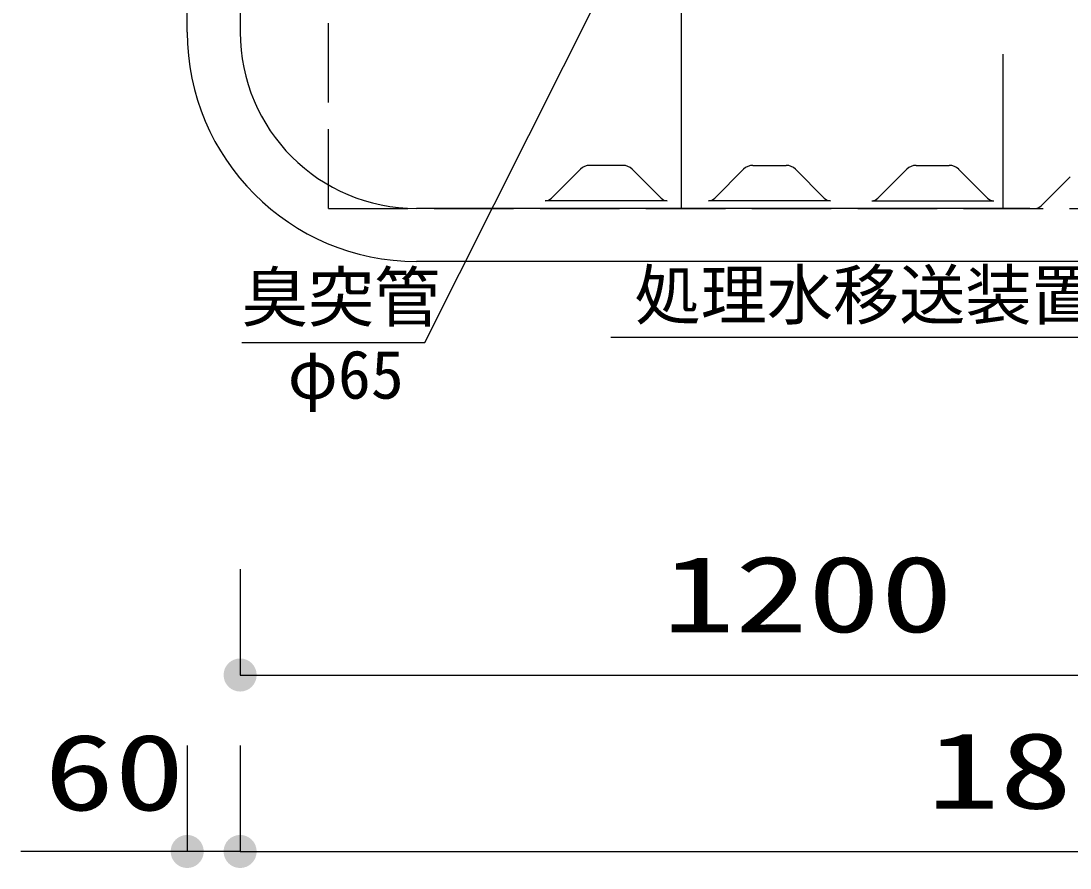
# Model space of a CAD drawing. Units: millimetres, scale not verified. Extents: x -9377 to 7942, y -6674 to 5404.
# Drawn here: x -6021 to -4832, y -549 to 411 of the extents above; entities that cross this region are included whole.
import ezdxf
from ezdxf.enums import TextEntityAlignment as Align

# ---------------------------------------------------------------- set-up
doc = ezdxf.new("R2010")
doc.units = ezdxf.units.MM
doc.header["$LTSCALE"] = 30
doc.linetypes.add('DASHED3', pattern=[4, 3, -1])
for name, color, linetype, lineweight in [('0-0_KUTAI', 4, 'Continuous', 25), ('0-1_KIKI', 3, 'Continuous', 25), ('0-2_SEISAKU', 2, 'Continuous', 25), ('0-6_SUNPO', 7, 'Continuous', 25)]:
    doc.layers.add(name, color=color, linetype=linetype, lineweight=lineweight)
doc.styles.add('MS Gothic', font='')
doc.styles.add('ＭＳ ゴシック', font='')
doc.styles.get('MS Gothic').set_extended_font_data('MS Gothic')
doc.styles.get('ＭＳ ゴシック').set_extended_font_data('MS Gothic')

msp = doc.modelspace()

# ---------------------------------------------------------------- linework, layer by layer
at = {"layer": '0-0_KUTAI'}
msp.add_line((-5771.08, 46.5), (-5563.51, 46.5), dxfattribs=at)
at = {"layer": '0-1_KIKI'}
for p, q in [((-5832.89, 398.57), (-5832.89, 1198.57)), ((-5272.89, 873.57), (-5272.89, 198.57)), ((-5772.89, 521.07), (-5772.89, 398.57)), ((-4907.89, 198.57), (-4907.89, 373.57)), ((-5387.29, 243.05), (-5419.96, 210.26)), ((-5339.12, 247.47), (-5376.66, 247.47)), ((-5328.5, 243.05), (-5295.82, 210.26)), ((-5202.29, 243.05), (-5234.96, 210.26)), ((-5191.66, 247.47), (-5154.12, 247.47)), ((-5143.5, 243.05), (-5110.82, 210.26)), ((-5017.29, 243.05), (-5049.96, 210.26)), ((-5006.66, 247.47), (-4969.12, 247.47)), ((-4958.5, 243.05), (-4925.82, 210.26)), ((-4832.29, 234.31), (-4864.96, 201.51)), ((-5288.74, 207.32), (-5427.05, 207.32)), ((-5103.74, 207.32), (-5242.05, 207.32)), ((-5057.05, 207.32), (-4918.74, 207.32)), ((-4877.89, 198.57), (-5572.89, 198.57)), ((-4877.89, 198.57), (-4872.05, 198.57)), ((-4172.89, 138.57), (-5572.89, 138.57))]:
    msp.add_line(p, q, dxfattribs=at)
at = {"layer": '0-1_KIKI', "color": 4}
for p, q in [((-5563.51, 46.5), (-5337.89, 496.17)), ((-4792.18, 52.36), (-5352.62, 52.36))]:
    msp.add_line(p, q, dxfattribs=at)
at = {"layer": '0-1_KIKI'}
for centre, radius, start, end in [((-5572.89, 398.57), 260, 180, 270), ((-5572.89, 398.57), 200, 180, 270), ((-5376.66, 232.47), 15, 90, 135.10922), ((-5339.12, 232.47), 15, 44.89078, 90), ((-5191.66, 232.47), 15, 90, 135.10922), ((-5154.12, 232.47), 15, 44.89078, 90), ((-5006.66, 232.47), 15, 90, 135.10922), ((-4969.12, 232.47), 15, 44.89078, 90), ((-5427.05, 217.32), 10, 270, 315.10922), ((-5288.74, 217.32), 10, 224.89078, 270), ((-5242.05, 217.32), 10, 270, 315.10922), ((-5103.74, 217.32), 10, 224.89078, 270), ((-5057.05, 217.32), 10, 270, 315.10922), ((-4918.74, 217.32), 10, 224.89078, 270), ((-4872.05, 208.57), 10, 270, 315.10923)]:
    msp.add_arc(centre, radius, start, end, dxfattribs=at)
at = {"layer": '0-2_SEISAKU', "linetype": 'DASHED3'}
msp.add_line((-5672.89, 198.57), (-5672.89, 1398.57), dxfattribs=at)
msp.add_lwpolyline([(-5672.89, 198.57), (-4072.89, 198.57), (-4072.89, 1398.57)], dxfattribs=at)
at = {"layer": '0-6_SUNPO', "color": 4}
for p, q in [((-5772.89, -210.14), (-5772.89, -330.14)), ((-5772.89, -330.14), (-4572.89, -330.14)), ((-5832.89, -410.14), (-5832.89, -530.14)), ((-5772.89, -410.14), (-5772.89, -530.14)), ((-5772.89, -410.14), (-5772.89, -530.14)), ((-5832.89, -530.14), (-6021.28, -530.14)), ((-5772.89, -530.14), (-5832.89, -530.14)), ((-5772.89, -530.14), (-3972.89, -530.14))]:
    msp.add_line(p, q, dxfattribs=at)
at = {"layer": '0-6_SUNPO'}
for points in [[(-5788.48, -319.73), (-5772.89, -330.14), (-5790.22, -322.97)], [(-5786.15, -316.88), (-5772.89, -330.14), (-5788.48, -319.73)], [(-5783.31, -314.55), (-5772.89, -330.14), (-5786.15, -316.88)], [(-5780.07, -312.82), (-5772.89, -330.14), (-5783.31, -314.55)], [(-5776.55, -311.75), (-5772.89, -330.14), (-5780.07, -312.82)], [(-5772.89, -311.39), (-5772.89, -330.14), (-5776.55, -311.75)], [(-5769.24, -311.75), (-5772.89, -330.14), (-5772.89, -311.39)], [(-5765.72, -312.82), (-5772.89, -330.14), (-5769.24, -311.75)], [(-5762.48, -314.55), (-5772.89, -330.14), (-5765.72, -312.82)], [(-5759.64, -316.88), (-5772.89, -330.14), (-5762.48, -314.55)], [(-5757.3, -319.73), (-5772.89, -330.14), (-5759.64, -316.88)], [(-5755.57, -322.97), (-5772.89, -330.14), (-5757.3, -319.73)], [(-5791.28, -326.48), (-5772.89, -330.14), (-5791.64, -330.14)], [(-5791.64, -330.14), (-5772.89, -330.14), (-5791.28, -333.8)], [(-5790.22, -322.97), (-5772.89, -330.14), (-5791.28, -326.48)], [(-5791.28, -333.8), (-5772.89, -330.14), (-5790.22, -337.32)], [(-5790.22, -337.32), (-5772.89, -330.14), (-5788.48, -340.56)], [(-5788.48, -340.56), (-5772.89, -330.14), (-5786.15, -343.4)], [(-5786.15, -343.4), (-5772.89, -330.14), (-5783.31, -345.73)], [(-5783.31, -345.73), (-5772.89, -330.14), (-5780.07, -347.46)], [(-5780.07, -347.46), (-5772.89, -330.14), (-5776.55, -348.53)], [(-5776.55, -348.53), (-5772.89, -330.14), (-5772.89, -348.89)], [(-5754.5, -326.48), (-5772.89, -330.14), (-5755.57, -322.97)], [(-5754.14, -330.14), (-5772.89, -330.14), (-5754.5, -326.48)], [(-5772.89, -348.89), (-5772.89, -330.14), (-5769.24, -348.53)], [(-5769.24, -348.53), (-5772.89, -330.14), (-5765.72, -347.46)], [(-5765.72, -347.46), (-5772.89, -330.14), (-5762.48, -345.73)], [(-5762.48, -345.73), (-5772.89, -330.14), (-5759.64, -343.4)], [(-5759.64, -343.4), (-5772.89, -330.14), (-5757.3, -340.56)], [(-5757.3, -340.56), (-5772.89, -330.14), (-5755.57, -337.32)], [(-5755.57, -337.32), (-5772.89, -330.14), (-5754.5, -333.8)], [(-5754.5, -333.8), (-5772.89, -330.14), (-5754.14, -330.14)], [(-5850.22, -522.97), (-5832.89, -530.14), (-5851.28, -526.48)], [(-5848.48, -519.73), (-5832.89, -530.14), (-5850.22, -522.97)], [(-5846.15, -516.88), (-5832.89, -530.14), (-5848.48, -519.73)], [(-5843.31, -514.55), (-5832.89, -530.14), (-5846.15, -516.88)], [(-5840.07, -512.82), (-5832.89, -530.14), (-5843.31, -514.55)], [(-5836.55, -511.75), (-5832.89, -530.14), (-5840.07, -512.82)], [(-5832.89, -511.39), (-5832.89, -530.14), (-5836.55, -511.75)], [(-5829.24, -511.75), (-5832.89, -530.14), (-5832.89, -511.39)], [(-5825.72, -512.82), (-5832.89, -530.14), (-5829.24, -511.75)], [(-5822.48, -514.55), (-5832.89, -530.14), (-5825.72, -512.82)], [(-5819.64, -516.88), (-5832.89, -530.14), (-5822.48, -514.55)], [(-5817.3, -519.73), (-5832.89, -530.14), (-5819.64, -516.88)], [(-5815.57, -522.97), (-5832.89, -530.14), (-5817.3, -519.73)], [(-5814.5, -526.48), (-5832.89, -530.14), (-5815.57, -522.97)], [(-5790.22, -522.97), (-5772.89, -530.14), (-5791.28, -526.48)], [(-5790.22, -522.97), (-5772.89, -530.14), (-5791.28, -526.48)], [(-5788.48, -519.73), (-5772.89, -530.14), (-5790.22, -522.97)], [(-5788.48, -519.73), (-5772.89, -530.14), (-5790.22, -522.97)], [(-5786.15, -516.88), (-5772.89, -530.14), (-5788.48, -519.73)], [(-5786.15, -516.88), (-5772.89, -530.14), (-5788.48, -519.73)], [(-5783.31, -514.55), (-5772.89, -530.14), (-5786.15, -516.88)], [(-5783.31, -514.55), (-5772.89, -530.14), (-5786.15, -516.88)], [(-5780.07, -512.82), (-5772.89, -530.14), (-5783.31, -514.55)], [(-5780.07, -512.82), (-5772.89, -530.14), (-5783.31, -514.55)], [(-5776.55, -511.75), (-5772.89, -530.14), (-5780.07, -512.82)], [(-5776.55, -511.75), (-5772.89, -530.14), (-5780.07, -512.82)], [(-5772.89, -511.39), (-5772.89, -530.14), (-5776.55, -511.75)], [(-5772.89, -511.39), (-5772.89, -530.14), (-5776.55, -511.75)], [(-5769.24, -511.75), (-5772.89, -530.14), (-5772.89, -511.39)], [(-5769.24, -511.75), (-5772.89, -530.14), (-5772.89, -511.39)], [(-5765.72, -512.82), (-5772.89, -530.14), (-5769.24, -511.75)], [(-5765.72, -512.82), (-5772.89, -530.14), (-5769.24, -511.75)], [(-5762.48, -514.55), (-5772.89, -530.14), (-5765.72, -512.82)], [(-5762.48, -514.55), (-5772.89, -530.14), (-5765.72, -512.82)], [(-5759.64, -516.88), (-5772.89, -530.14), (-5762.48, -514.55)], [(-5759.64, -516.88), (-5772.89, -530.14), (-5762.48, -514.55)], [(-5757.3, -519.73), (-5772.89, -530.14), (-5759.64, -516.88)], [(-5757.3, -519.73), (-5772.89, -530.14), (-5759.64, -516.88)], [(-5755.57, -522.97), (-5772.89, -530.14), (-5757.3, -519.73)], [(-5755.57, -522.97), (-5772.89, -530.14), (-5757.3, -519.73)], [(-5754.5, -526.48), (-5772.89, -530.14), (-5755.57, -522.97)], [(-5754.5, -526.48), (-5772.89, -530.14), (-5755.57, -522.97)], [(-5851.28, -526.48), (-5832.89, -530.14), (-5851.64, -530.14)], [(-5851.64, -530.14), (-5832.89, -530.14), (-5851.28, -533.8)], [(-5851.28, -533.8), (-5832.89, -530.14), (-5850.22, -537.32)], [(-5850.22, -537.32), (-5832.89, -530.14), (-5848.48, -540.56)], [(-5848.48, -540.56), (-5832.89, -530.14), (-5846.15, -543.4)], [(-5846.15, -543.4), (-5832.89, -530.14), (-5843.31, -545.73)], [(-5843.31, -545.73), (-5832.89, -530.14), (-5840.07, -547.46)], [(-5840.07, -547.46), (-5832.89, -530.14), (-5836.55, -548.53)], [(-5836.55, -548.53), (-5832.89, -530.14), (-5832.89, -548.89)], [(-5814.14, -530.14), (-5832.89, -530.14), (-5814.5, -526.48)], [(-5832.89, -548.89), (-5832.89, -530.14), (-5829.24, -548.53)], [(-5829.24, -548.53), (-5832.89, -530.14), (-5825.72, -547.46)], [(-5825.72, -547.46), (-5832.89, -530.14), (-5822.48, -545.73)], [(-5822.48, -545.73), (-5832.89, -530.14), (-5819.64, -543.4)], [(-5819.64, -543.4), (-5832.89, -530.14), (-5817.3, -540.56)], [(-5817.3, -540.56), (-5832.89, -530.14), (-5815.57, -537.32)], [(-5815.57, -537.32), (-5832.89, -530.14), (-5814.5, -533.8)], [(-5814.5, -533.8), (-5832.89, -530.14), (-5814.14, -530.14)], [(-5791.28, -526.48), (-5772.89, -530.14), (-5791.64, -530.14)], [(-5791.28, -526.48), (-5772.89, -530.14), (-5791.64, -530.14)], [(-5791.64, -530.14), (-5772.89, -530.14), (-5791.28, -533.8)], [(-5791.64, -530.14), (-5772.89, -530.14), (-5791.28, -533.8)], [(-5791.28, -533.8), (-5772.89, -530.14), (-5790.22, -537.32)], [(-5791.28, -533.8), (-5772.89, -530.14), (-5790.22, -537.32)], [(-5790.22, -537.32), (-5772.89, -530.14), (-5788.48, -540.56)], [(-5790.22, -537.32), (-5772.89, -530.14), (-5788.48, -540.56)], [(-5788.48, -540.56), (-5772.89, -530.14), (-5786.15, -543.4)], [(-5788.48, -540.56), (-5772.89, -530.14), (-5786.15, -543.4)], [(-5786.15, -543.4), (-5772.89, -530.14), (-5783.31, -545.73)], [(-5786.15, -543.4), (-5772.89, -530.14), (-5783.31, -545.73)], [(-5783.31, -545.73), (-5772.89, -530.14), (-5780.07, -547.46)], [(-5783.31, -545.73), (-5772.89, -530.14), (-5780.07, -547.46)], [(-5780.07, -547.46), (-5772.89, -530.14), (-5776.55, -548.53)], [(-5780.07, -547.46), (-5772.89, -530.14), (-5776.55, -548.53)], [(-5776.55, -548.53), (-5772.89, -530.14), (-5772.89, -548.89)], [(-5776.55, -548.53), (-5772.89, -530.14), (-5772.89, -548.89)], [(-5754.14, -530.14), (-5772.89, -530.14), (-5754.5, -526.48)], [(-5754.14, -530.14), (-5772.89, -530.14), (-5754.5, -526.48)], [(-5772.89, -548.89), (-5772.89, -530.14), (-5769.24, -548.53)], [(-5769.24, -548.53), (-5772.89, -530.14), (-5765.72, -547.46)], [(-5765.72, -547.46), (-5772.89, -530.14), (-5762.48, -545.73)], [(-5762.48, -545.73), (-5772.89, -530.14), (-5759.64, -543.4)], [(-5759.64, -543.4), (-5772.89, -530.14), (-5757.3, -540.56)], [(-5757.3, -540.56), (-5772.89, -530.14), (-5755.57, -537.32)], [(-5755.57, -537.32), (-5772.89, -530.14), (-5754.5, -533.8)], [(-5754.5, -533.8), (-5772.89, -530.14), (-5754.14, -530.14)], [(-5772.89, -548.89), (-5772.89, -530.14), (-5769.24, -548.53)], [(-5769.24, -548.53), (-5772.89, -530.14), (-5765.72, -547.46)], [(-5765.72, -547.46), (-5772.89, -530.14), (-5762.48, -545.73)], [(-5762.48, -545.73), (-5772.89, -530.14), (-5759.64, -543.4)], [(-5759.64, -543.4), (-5772.89, -530.14), (-5757.3, -540.56)], [(-5757.3, -540.56), (-5772.89, -530.14), (-5755.57, -537.32)], [(-5755.57, -537.32), (-5772.89, -530.14), (-5754.5, -533.8)], [(-5754.5, -533.8), (-5772.89, -530.14), (-5754.14, -530.14)]]:
    msp.add_solid(points, dxfattribs=at)

# ---------------------------------------------------------------- texts
at = {"layer": '0-1_KIKI', "color": 4, "style": 'MS Gothic'}
for s, p in [('臭突管', (-5771, 54.19)), ('処理水移送装置', (-5325.94, 56.57)), ('φ65', (-5718.97, -33.47))]:
    msp.add_text(s, height=54.99, dxfattribs=at).set_placement(p, align=Align.BOTTOM_LEFT)
at = {"layer": '0-6_SUNPO', "color": 3, "style": 'ＭＳ ゴシック'}
for s, width, p in [('1200', 1.4, (-5294.61, -307.64)), ('60', 1.35, (-5994.95, -509.53)), ('1800', 1.4, (-4994.61, -507.64))]:
    msp.add_text(s, height=86.59, dxfattribs=dict(at, width=width)).set_placement(p, align=Align.BOTTOM_LEFT)

doc.saveas('drawing.dxf')
